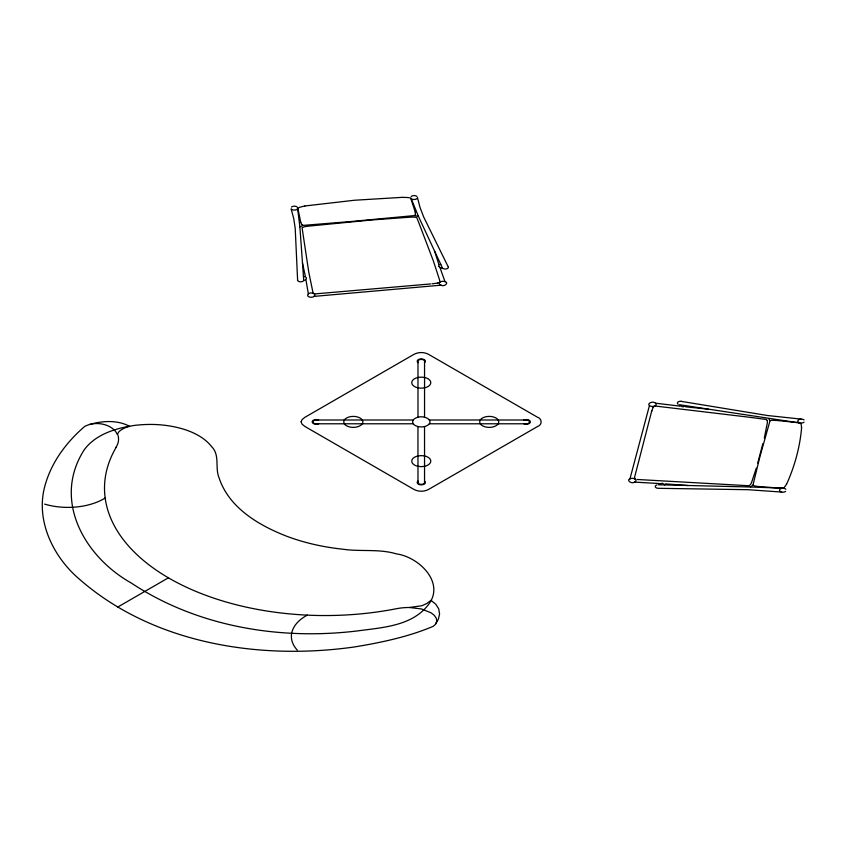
<?xml version="1.0" encoding="UTF-8"?>
<svg xmlns="http://www.w3.org/2000/svg" width="847" height="847" viewBox="0 0 847 847"><rect width="100%" height="100%" fill="white"/><g stroke="black" fill="none" stroke-linecap="round" stroke-linejoin="round"><path stroke-width="1.27" d="M316.376 423.786L413.241 423.786A8.544 4.934 0 0 0 417.952 426.528L417.984 482.515M526.273 423.786L429.313 423.786A8.756 5.061 0 0 1 424.538 426.528L424.548 482.451M664.524 484.876L662.693 483.309L658.606 483.944M782.257 488.306L758.457 486.506A25.156 14.526 0 0 1 754.497 485.892L752.962 485.151L759.875 456.808L770.029 420.747L771.49 420.345A23.038 13.298 0 0 1 775.968 420.419M651.576 411.547L653.111 407.418M764.312 438.058L767.318 423.045A31.434 18.147 0 0 0 767.297 420.578M762.882 443.606L757.726 463.034M658.722 483.51L634.604 482.112C631.841 484.41 625.848 480.111 629.956 478.862L649.448 405.533C646.526 403.405 653.439 400.589 655.525 403.204L679.252 406.031M651.777 410.763L634.488 477.676M756.339 468.084L751.564 482.483A34.96 20.18 0 0 1 750.453 484.558L749.193 485.67L746.207 485.596L637.145 479.476M415.326 214.715L414.659 215.551L351.336 221.49L303.078 225.408L301.839 224.519M685.509 405.692L683.031 406.899L679.368 405.597M306.201 278.854L305.227 279.849M786.609 484.166C794.655 466.39 799.992 446.941 801.633 427.481M116.187 447.269A220.622 127.378 0 0 0 169.125 578.236A220.622 127.378 0 0 0 395.973 608.802A40.01 23.102 0 0 1 409.355 607.49L421.848 605.753L426.835 603.498L430.985 600.332L435.729 604.155L438.693 608.792L439.572 613.916L438.428 619.072L435.676 623.911L436.766 621.2L436.29 618.225L434.267 615.324L431.208 612.889L421.478 608.951L409.641 607.521M435.676 623.911C435.146 624.726 434.035 625.742 433.082 626.367C408.646 636.785 380.578 642.704 353.919 647.034C257.244 660.607 148.977 643.117 75.044 575.282C51.085 552.646 35.489 517.771 45.219 484.855C51.656 461.837 66.733 441.848 84.658 426.475C88.099 424.612 92.005 423.669 95.902 423.553C103.26 423.384 111.211 425.872 115.901 431.822C118.114 436.427 116.971 433.876 119.131 431.472C124.498 426.835 131.751 425.48 138.622 424.982C153.752 423.564 169.199 424.823 183.767 429.228C194.323 432.552 204.783 437.878 211.739 446.74C220.188 455.326 214.746 467.713 219.098 477.93C229.018 507.84 258.684 525.278 286.455 536.14C304.56 542.991 323.618 547.151 342.855 549.205C360.653 551.852 378.99 548.623 396.417 553.885C419.318 557.008 446.104 583.456 427.724 605.541C411.144 626.314 381.468 627.616 357.423 630.93C279.574 640.353 197.224 626.748 131.158 582.948C84.372 556.67 51.921 499.772 84.382 449.566C94.906 435.496 112.535 429.313 129.21 426.285M658.341 484.78L750.378 486.993L752.962 485.151M440.991 285.174A3.653 2.107 0 0 1 439.921 282.242A3.653 2.107 0 0 1 445.014 281.659C449.439 282.369 444.22 287.419 440.98 285.174L314.015 296.397C312.479 298.197 305.344 297.202 308.34 293.74L305.926 279.828M424.548 362.622L424.58 362.601A4.066 2.34 0 0 0 423.966 359.509A4.066 2.34 0 0 0 418.566 359.509A4.066 2.34 0 0 0 417.931 362.601L417.984 362.696M298.716 207.78L299.139 207.536A22.297 12.874 0 0 1 304.825 206.075M117.585 607.151L168.405 577.813M304.242 280.431L303.512 280.77A3.166 1.832 0 0 1 300.018 281.776A3.166 1.832 0 0 1 297.509 280.177M318.567 423.807L318.61 423.786A4.066 2.34 0 0 1 313.221 423.447A4.066 2.34 0 0 1 313.221 420.334A4.066 2.34 0 0 1 318.578 419.964L318.61 419.996M629.956 478.862L630.009 478.841A3.663 2.118 0 0 1 635.028 479.021A3.526 2.033 0 0 1 635.271 479.201M303.713 280.039L299.88 226.901L303.067 225.408M89.56 424.506C102.476 420.747 117.204 419.805 129.453 426.242M437.645 283.078L432.065 283.819M304.782 205.99L354.522 200.241L402.96 197.309M440.747 264.349L438.905 265.058L438.746 266.339M430.572 283.946L316.026 293.814A5.897 3.409 0 0 1 313.655 293.538L313.676 293.496M303.438 276.471L305.576 276.831L306.392 278.028M316.259 419.996L413.22 419.996A8.756 5.061 0 0 1 417.995 417.253L417.984 361.33M526.156 419.996L429.291 419.996A8.703 5.029 0 0 1 429.344 423.775M523.795 419.996L523.954 419.974A4.066 2.34 0 0 1 529.311 420.334A4.066 2.34 0 0 1 529.311 423.447A4.066 2.34 0 0 1 523.954 423.818L523.954 423.807M750.378 486.993L782.575 488.158M775.979 420.387L799.314 422.738M804.078 419.953A3.42 1.969 0 0 0 800.997 419.096L767.435 415.506L681.157 401.351M665.191 483.87L688.177 485.522M655.282 406.031L749.246 417.232L766.471 419.498L767.255 420.578M799.854 422.971L799.028 422.886M685.615 406.793L708.41 409.196M781.665 492.054L747.774 489.693L658.108 488.306A3.166 1.832 0 0 1 655.334 486.919A3.166 1.832 0 0 1 656.88 484.96M799.568 422.769L793.501 422.198M793.364 422.028L679.559 404.75M424.485 417.243L424.569 417.264A8.544 4.934 0 0 1 429.291 419.974M417.963 426.517L418.047 426.539A8.703 5.029 0 0 0 424.538 426.56M414.659 215.551L418.471 216.43L442.346 267.79M441.033 267.959L443.14 268.499A3.166 1.832 0 0 0 446.761 268.806A3.166 1.832 0 0 0 448.338 266.858M440.832 267.885L438.894 266.604M445.014 281.67L440.112 267.97M649.405 405.491L649.448 405.533A3.653 2.107 0 0 0 654.657 406.094A3.663 2.118 0 0 0 655.525 403.204M635.049 479.053L635.038 479.031A5.897 3.409 0 0 1 634.562 477.676M768.525 418.524L770.039 420.726M448.232 266.869L423.712 217.054L420.027 207.43L417.476 197.679A3.388 1.959 0 0 1 414.808 199.447A3.388 1.959 0 0 1 411.113 198.505A3.6 2.075 0 0 1 410.742 197.827M418.471 216.43L411.123 198.494M300.727 222.242L297.858 208.32M410.795 198.42L415.252 212.121M434.638 251.136L438.788 264.296M439.72 280.442L433.473 261.257L419.117 223.492L416.756 217.563L414.924 217.16A31.434 18.147 0 0 0 410.657 217.139L371.717 219.976L307.705 226.213A34.96 20.18 0 0 0 304.115 226.858L302.135 227.642L302.347 229.579L308.784 272.268L313.062 292.935M439.953 281.215L440.091 281.712M297.604 208.5L299.88 226.901M302.432 262.814L305.291 276.09M297.615 280.177L295.211 228.415L293.74 218.59L291.124 208.838A3.388 1.959 0 0 0 294.587 210.077A3.388 1.959 0 0 0 297.625 208.531A3.6 2.075 0 0 0 297.625 207.822M424.548 481.085L424.548 481.149A4.066 2.34 0 0 1 423.966 484.272A4.066 2.34 0 0 1 418.566 484.272A4.066 2.34 0 0 1 417.931 481.17L417.984 481.085M424.548 361.267L424.548 417.253M424.548 456.014L424.548 456.035A8.777 5.071 0 0 0 417.984 456.014L417.984 456.035M801.008 419.127A3.388 1.959 0 0 0 797.927 420.641A3.388 1.959 0 0 0 799.568 422.78A3.6 2.075 0 0 0 800.743 422.992A3.42 1.969 0 0 0 804.047 422.198M678.256 404.326A3.166 1.832 0 0 1 677.431 403.32M677.399 403.056A3.166 1.832 0 0 1 681.179 401.287M635.324 479.233A3.663 2.118 0 0 1 634.615 482.112M785.614 491.44A3.42 1.969 0 0 1 780.023 491.281A3.42 1.969 0 0 1 782.205 488.306A3.6 2.075 0 0 1 783.433 488.296M783.443 488.285A3.42 1.969 0 0 1 785.878 489.248M786.45 484.145A22.297 12.874 0 0 1 784.068 487.47M800.796 423.638A20.212 11.667 0 0 1 801.4 427.47M653.185 407.428A5.802 3.346 0 0 1 654.297 406.168M411.197 196.483A3.42 1.969 0 0 1 416.936 196.44M308.361 293.74A3.642 2.107 0 0 1 313.506 293.411A3.642 2.107 0 0 1 314.004 296.386M291.474 207.06A3.388 1.959 0 0 1 297.022 206.943M402.981 197.446A20.212 11.667 0 0 1 409.62 197.796M439.879 282.379A5.802 3.346 0 0 1 437.698 283.014M415.189 212.131A23.038 13.298 0 0 1 415.39 214.715M301.797 224.529A25.156 14.526 0 0 1 300.77 222.232M424.591 377.466A9.613 5.548 0 0 1 430.784 382.653A9.613 5.548 0 0 1 424.591 387.841M417.984 377.54A8.777 5.071 0 0 1 424.548 377.54M417.942 387.841A9.613 5.548 0 0 1 411.748 382.653A9.613 5.548 0 0 1 417.942 377.466M424.548 387.767A8.777 5.071 0 0 1 417.984 387.767M316.355 423.934A3.526 2.043 0 0 1 313.072 421.933A3.526 2.043 0 0 1 316.227 419.868M417.73 361.32A3.526 2.043 0 0 1 421.192 359.424A3.526 2.043 0 0 1 424.76 361.245M344.316 423.807A9.613 5.548 0 0 0 353.305 427.386A9.613 5.548 0 0 0 362.283 423.807A8.777 5.071 0 0 0 362.156 419.996M344.316 419.964A9.613 5.548 0 0 1 353.305 416.396A9.613 5.548 0 0 1 362.283 419.964M344.443 423.786A8.777 5.071 0 0 1 344.443 419.996M498.216 423.807A9.613 5.548 0 0 1 489.227 427.386A9.613 5.548 0 0 1 480.249 423.807M498.089 419.996A8.777 5.071 0 0 1 498.089 423.786M480.249 419.974A9.613 5.548 0 0 1 489.227 416.396A9.613 5.548 0 0 1 498.216 419.974M480.365 423.786A8.777 5.071 0 0 1 480.365 419.996M424.802 482.462A3.526 2.043 0 0 1 421.34 484.357A3.526 2.043 0 0 1 417.762 482.525M424.591 455.94A9.613 5.548 0 0 1 430.784 461.128A9.613 5.548 0 0 1 424.591 466.316L424.548 466.252A8.777 5.071 0 0 1 417.984 466.242L417.984 466.358A9.613 5.548 0 0 1 411.748 461.128A9.613 5.548 0 0 1 417.942 455.94M526.167 419.847A3.526 2.043 0 0 1 529.449 421.848A3.526 2.043 0 0 1 526.294 423.913M417.995 417.148A8.756 5.061 0 0 1 424.516 417.169M413.294 423.786A8.703 5.029 0 0 1 413.251 420.038M117.881 434.987A39.301 22.689 0 0 1 116.007 447.227M105.166 498.025A50.725 29.285 0 0 1 74.96 507.109L71.508 507.321A50.725 29.285 0 0 1 44.626 504.103M297.297 650.136A50.725 29.285 0 0 1 291.463 634.647L291.792 632.656A50.725 29.285 0 0 1 307.239 615.123M301.119 421.795L301.998 424.093L304.931 426.486L412.976 488.867C417.952 492.012 424.58 492.012 429.556 488.867L537.273 426.676C542.408 425.12 542.429 418.662 537.273 417.105L429.556 354.914C424.58 351.77 417.952 351.77 412.976 354.914L304.931 417.296L302.157 419.498L301.119 421.795"/></g></svg>
